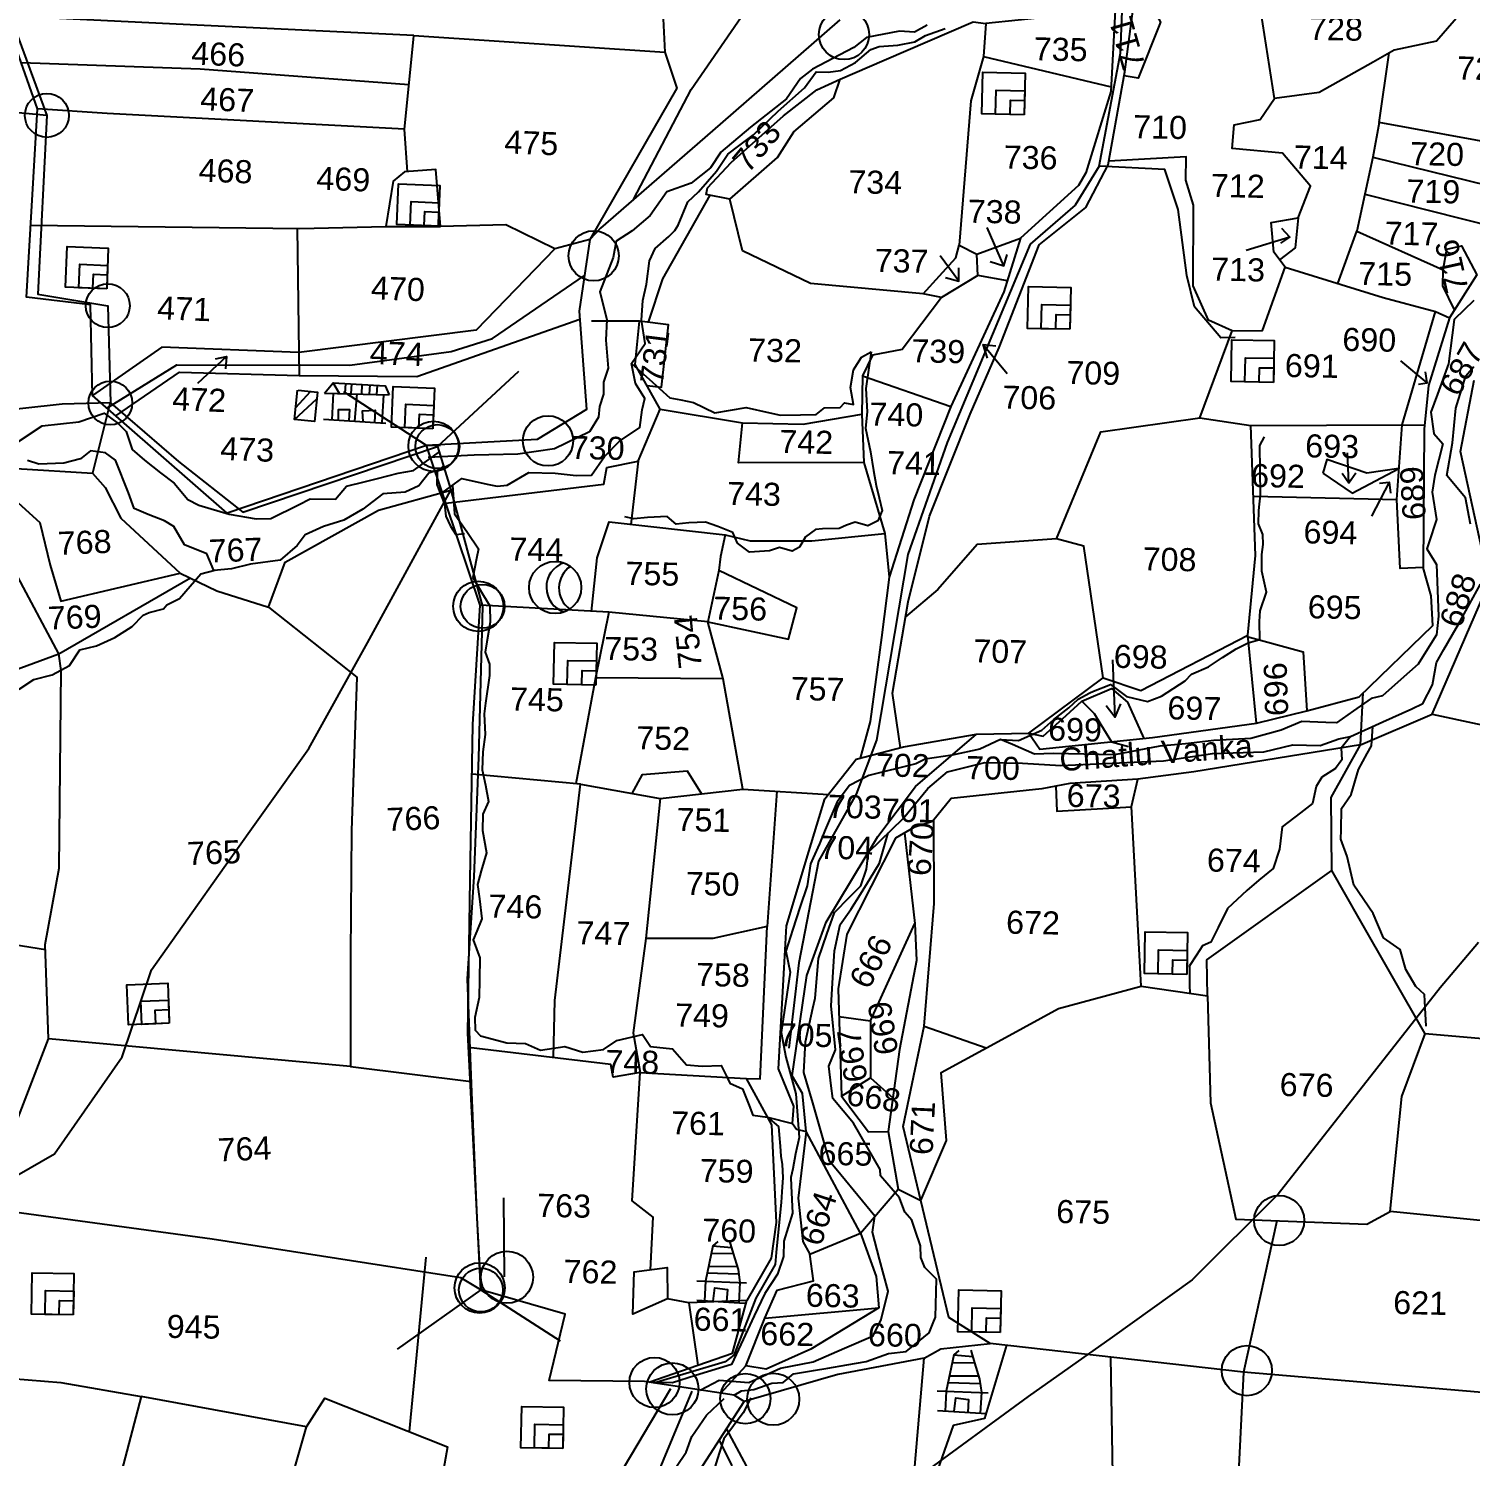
# Model space of a CAD drawing. Header units: inches. Extents: x 207447 to 213485, y 1587092 to 1593817.
# Drawn here: x 210346 to 211282, y 1588988 to 1589916 of the extents above; entities that cross this region are included whole.
import ezdxf

# ---------------------------------------------------------------- set-up
doc = ezdxf.new("R2010")
doc.units = ezdxf.units.IN
doc.header["$LTSCALE"] = 15
doc.header["$MEASUREMENT"] = 0
for name, color, linetype in [('BOUNDRY STONES', 240, 'Continuous'), ('PLOTS', 7, 'Continuous'), ('PLOTS NO', 7, 'Continuous'), ('ROADS', 1, 'Continuous'), ('STREAMS', 4, 'Continuous'), ('VILLAGE', 7, 'Continuous'), ('wells', 7, 'Continuous')]:
    doc.layers.add(name, color=color, linetype=linetype)
doc.styles.get("Standard").update_dxf_attribs({"font": 'arial.ttf'})

msp = doc.modelspace()

# ---------------------------------------------------------------- linework, layer by layer
at = {"layer": 'BOUNDRY STONES'}
for points in [[(210611.42, 1589644.05), (210664.28, 1589692.97)], [(210604.34, 1589644.74), (210550.68, 1589679.56)], [(210639.67, 1589095.8), (210585.33, 1589057.36)], [(210639.67, 1589095.8), (210691.24, 1589062.68)]]:
    msp.add_lwpolyline(points, dxfattribs=at)
at = {"layer": 'BOUNDRY STONES', "color": 1}
msp.add_lwpolyline([(210654.97, 1589104.27), (210654.64, 1589155.65)], dxfattribs=at)
at = {"layer": 'BOUNDRY STONES'}
for centre, radius in [((210875.61, 1589911.85), 16.31), ((210357.67, 1589859.27), 14.25), ((210712.94, 1589768.03), 16.31), ((210397.28, 1589735.6), 14.25), ((210398.92, 1589672.4), 14.25), ((210683.28, 1589647.72), 16.31), ((210608.85, 1589644.24), 16.31), ((210611.42, 1589644.05), 14.25), ((210637.99, 1589540.2), 16.31), ((210640.76, 1589540.17), 14.25), ((211158.32, 1589140.94), 16.31), ((210638.87, 1589097.15), 16.31), ((210639.67, 1589095.8), 14.25), ((211137.31, 1589043.41), 16.31), ((210752.45, 1589035.66), 16.31), ((210811.48, 1589025.18), 16.31)]:
    msp.add_circle(centre, radius, dxfattribs=at)
at = {"layer": 'BOUNDRY STONES', "color": 1}
for centre in [(210656.61, 1589104.09), (210764.07, 1589031.47), (210829.6, 1589024.8)]:
    msp.add_circle(centre, 16.93, dxfattribs=at)
at = {"layer": 'PLOTS'}
for points in [[(211279.15, 1589929), (211260.53, 1589907.49), (211233.06, 1589901.7), (211219.43, 1589894.01), (211184.25, 1589874.16), (211155.22, 1589870.28), (211145.59, 1589932.77), (211182.13, 1589942.66), (211196.17, 1589960.97)], [(210596.13, 1589911.3), (210446.27, 1589918.48), (210330.26, 1589924.03)], [(210757.6, 1589930.66), (210759.21, 1589900.36), (210767.07, 1589876.95), (210710.42, 1589778.63), (210687.64, 1589772.66), (210655.86, 1589788.17), (210613.53, 1589787.07), (210610.49, 1589824.22), (210590.09, 1589822.55), (210582.74, 1589816.65), (210577.9, 1589787.18), (210613.53, 1589787.07)], [(211063.33, 1589927.11), (211051.76, 1589927.71), (211049.04, 1589874.94), (211032.75, 1589822.02), (211027.93, 1589813.73), (210990.24, 1589779.6), (210979.51, 1589744.62), (210945.07, 1589670.05), (210920.93, 1589609.31), (210905.03, 1589559.2)], [(210912.31, 1589448.29), (210907.09, 1589483.68), (210917.31, 1589543.12), (210931.13, 1589598.85), (210957.49, 1589665.08), (210976.48, 1589708.54), (211002.28, 1589775.21), (211032.67, 1589799.38), (211047.29, 1589827.22), (211056.6, 1589879.18), (211058.13, 1589887.7), (211063.33, 1589927.11), (211075.03, 1589931.19), (211081.18, 1589919.9), (211066.77, 1589883.47), (211057.66, 1589885.1)], [(211051.76, 1589927.71), (210967.76, 1589919.07), (210966.25, 1589897.67), (211049.19, 1589877.87)], [(210333.99, 1589923.64), (210357.67, 1589859.27), (210351.82, 1589743.09), (210397.28, 1589735.6), (210398.92, 1589672.4), (210443.12, 1589634.28), (210485, 1589601.42), (210611.42, 1589644.05), (210619.91, 1589616.61), (210640.76, 1589540.17), (210638.03, 1589441.83), (210635.16, 1589364.43), (210630.68, 1589298), (210633.65, 1589224.26), (210636.94, 1589142.49), (210639.67, 1589095.8), (210626.74, 1589103.68), (210465.02, 1589128.77), (210317.16, 1589149)], [(210872.91, 1589921.35), (210795.19, 1589853.71), (210717.46, 1589786.06), (210710.42, 1589778.63), (210703.58, 1589732.01), (210708.31, 1589668.1), (210676.17, 1589648.66), (210604.34, 1589644.74), (210474.75, 1589600.69), (210387.23, 1589677.22), (210386.06, 1589736.06), (210344.43, 1589741.16), (210351.49, 1589863.49), (210330.36, 1589923.75)], [(210927.08, 1589743.21), (210853.86, 1589750.1), (210809.53, 1589771.16), (210801.42, 1589804.78), (210832.39, 1589831.83), (210843.01, 1589848.69), (210869.08, 1589870.8), (210873.03, 1589882.75), (210901.76, 1589895.18), (210959.43, 1589920.14), (210967.76, 1589919.07)], [(210592.03, 1589822.71), (210589.99, 1589850.27), (210595.81, 1589908.67), (210596.13, 1589911.3), (210759.21, 1589900.36)], [(210966.25, 1589897.67), (210958, 1589868.86), (210950.49, 1589775.03), (210961.98, 1589769.12), (210990.24, 1589779.6)], [(211223.2, 1589854.69), (211229.83, 1589899.88)], [(210340.93, 1589893.62), (210457.32, 1589889.58), (210592.9, 1589879.47)], [(210801.42, 1589804.78), (210786.01, 1589807.93), (210786.89, 1589812.21), (210802.27, 1589828.72), (210836.23, 1589859.1), (210857.94, 1589875.92), (210873.03, 1589882.75)], [(211170.73, 1589792.69), (211178.77, 1589813.39), (211160.51, 1589834.71), (211127.68, 1589837.68), (211129.09, 1589853.2), (211145.87, 1589856.74), (211155.22, 1589870.28)], [(210357.67, 1589859.27), (210309.01, 1589863.78), (210199.22, 1589816.3), (210120.89, 1589782.42), (210061.11, 1589741.22), (209989.51, 1589691.87), (209933.14, 1589676.85), (209916.6, 1589605.96), (209903.41, 1589560.05), (209893.91, 1589569.67), (209913.65, 1589656.14), (209919.73, 1589688.69)], [(210589.99, 1589850.27), (210396.89, 1589860.5), (210351.49, 1589863.49)], [(211335.84, 1589818.24), (211321.2, 1589829.35), (211306.28, 1589839.48), (211223.2, 1589854.69), (211219.06, 1589832.06), (211294.11, 1589813.79), (211306.28, 1589839.48)], [(211127.69, 1589719.16), (211112.31, 1589726.16), (211102.45, 1589748.42), (211102.62, 1589801.02), (211097.7, 1589817.22), (211097.78, 1589832.28), (211047.71, 1589829.59)], [(211219.06, 1589832.06), (211208.77, 1589783.98)], [(210748.55, 1589724.8), (210757.89, 1589753.03), (210788.65, 1589807.39)], [(211213.91, 1589808.02), (211298.94, 1589786.65)], [(210347.13, 1589788.04), (210522.14, 1589785.89), (210577.9, 1589787.18)], [(210520.37, 1589785.91), (210521.48, 1589705.13), (210521.69, 1589690.19), (210598.1, 1589689.62), (210703.96, 1589726.86)], [(211162.25, 1589760.58), (211154.81, 1589770.33), (211153.06, 1589789.64), (211170.73, 1589792.69), (211168.65, 1589773.24), (211158.5, 1589765.49)], [(211196.32, 1589750.04), (211208.77, 1589783.98), (211264.78, 1589758.9), (211267.26, 1589772.35), (211276.78, 1589774.58), (211286.7, 1589755.66), (211268.96, 1589727.81)], [(210962.59, 1589755.33), (210938.86, 1589741.02), (210927.08, 1589743.21), (210948.34, 1589766.64), (210950.49, 1589775.03)], [(210687.64, 1589772.66), (210636.57, 1589719.72), (210521.48, 1589705.13), (210432.44, 1589708.73), (210387.23, 1589677.22)], [(210981.71, 1589751.8), (210962.59, 1589755.33), (210961.98, 1589769.12)], [(211106.85, 1589662.82), (211127.69, 1589719.16), (211147.45, 1589719.54), (211162.25, 1589760.58), (211225.85, 1589740.91), (211259.86, 1589731.76)], [(211272.25, 1589732.97), (211264.58, 1589748.44), (211264.78, 1589758.9)], [(210061.11, 1589741.22), (210097.84, 1589692.98), (210224.87, 1589682.88), (210316.89, 1589677.17), (210316.2, 1589666.13), (210367.54, 1589671.88), (210398.91, 1589672.69), (210387.42, 1589626.72), (210395.64, 1589617.38), (210405.67, 1589597.51), (210444.28, 1589561.84), (210468.04, 1589550.36), (210501.77, 1589539.71), (210512.58, 1589568.94), (210573.09, 1589602.8), (210620.18, 1589615.64)], [(210938.86, 1589741.02), (210913.4, 1589707.09), (210894.04, 1589703.35), (210887.64, 1589690.09), (210945.07, 1589670.05)], [(210850.93, 1589198.77), (210848.69, 1589223.58), (210841.99, 1589235.01), (210851.5, 1589300.2), (210864.05, 1589334.83), (210897.52, 1589390.61), (210921.93, 1589423.13), (210961.72, 1589457.13), (210995.74, 1589457.82), (211002.83, 1589447.44), (211075.93, 1589454.95), (211143.66, 1589464.16), (211176.2, 1589472.16), (211210.18, 1589481.31), (211258.05, 1589527.82), (211257.08, 1589546.91), (211251.77, 1589565.33), (211236.92, 1589564.81), (211234.82, 1589609.71), (211238.18, 1589658.15), (211259.86, 1589731.76), (211268.96, 1589727.81), (211255.42, 1589683.75), (211252.44, 1589655.24), (211251.77, 1589565.33)], [(210616.91, 1589607.35), (210719.47, 1589619.54), (210721.54, 1589630.35), (210741.8, 1589634.61), (210756.11, 1589668.42), (210739.91, 1589697.38), (210742.62, 1589725.53), (210711.57, 1589725.56)], [(210747.52, 1589683.78), (210756.99, 1589682.72), (210761.5, 1589723.22), (210742.62, 1589725.53)], [(210474.33, 1589702.54), (210455.52, 1589685.02)], [(210467.18, 1589700.98), (210474.33, 1589702.54), (210473.71, 1589694.56)], [(210402.39, 1589663.97), (210443.78, 1589692.34), (210521.69, 1589690.19)], [(210887.64, 1589690.09), (210887.15, 1589665.03)], [(211347.23, 1589135.21), (211230.5, 1589146.9), (211237.98, 1589221.52), (211253.19, 1589262.32), (211210.39, 1589337.32), (211192.58, 1589368.53), (211192.02, 1589415.9), (211211.14, 1589450.12), (211257.68, 1589470.1), (211294.65, 1589555.77), (211276.22, 1589640.87), (211284.99, 1589687.23)], [(210756.11, 1589668.42), (210809.64, 1589659.44), (210849.13, 1589658.55), (210887.15, 1589665.03), (210888.5, 1589633.6), (210807.03, 1589633.42), (210809.64, 1589659.44)], [(211013.66, 1589584.14), (211042.37, 1589653.58), (211106.85, 1589662.82), (211139.89, 1589657.63)], [(210995.74, 1589457.82), (211043.94, 1589493.73), (211068.34, 1589485.47), (211137.87, 1589521.48), (211142.98, 1589573.33), (211139.89, 1589657.63), (211238.18, 1589658.15), (211252.46, 1589658.05)], [(210640.06, 1588402.5), (210627.5, 1588570.77), (210619.27, 1588680.95), (210606.68, 1588749.79), (210726.28, 1588793.99), (210742.77, 1588885.64), (210764.21, 1588951.27), (210810.73, 1589023.25), (210804.32, 1589027.39), (210745.97, 1589036.28), (210684.12, 1589037.07), (210694.44, 1589080.07), (210639.67, 1589095.8), (210631.09, 1589262.73), (210632.78, 1589362.49), (210634.5, 1589463.42), (210639.24, 1589540.93), (210616.91, 1589607.35), (210604.34, 1589644.74), (210613.46, 1589644.86)], [(210741.8, 1589634.61), (210737.16, 1589593.47)], [(211186.65, 1589626.66), (211205.8, 1589613.64), (211236.15, 1589629.78), (211215.25, 1589626.72), (211189.27, 1589635.59), (211186.65, 1589626.66)], [(210308.03, 1589609.97), (210315.79, 1589609.71), (210324.46, 1589620.43), (210337.66, 1589629.74), (210387.42, 1589626.72)], [(210888.5, 1589633.6), (210902.13, 1589587.62)], [(210324.46, 1589620.43), (210353.14, 1589594.7), (210359.88, 1589566.92), (210366.7, 1589543.48), (210444.28, 1589561.84)], [(210365.38, 1589509.33), (210337.06, 1589562.55), (210315.86, 1589602.95), (210312.64, 1589602.52), (210308.03, 1589609.97), (210250.8, 1589556.11), (210258.21, 1589485.01), (210244.16, 1589452.75), (210181.4, 1589385.75), (210135.33, 1589303.06), (210110.13, 1589249.69), (210083.25, 1589178.85), (210067.12, 1589136.31), (210060.54, 1589117.71), (210042.4, 1589097.26), (209978.8, 1589063.77)], [(211141.57, 1589611.83), (211234.82, 1589609.71)], [(210711.54, 1589536.93), (210715.31, 1589571.64), (210723.11, 1589595.05), (210798.33, 1589586.56), (210795.32, 1589572.68), (210794.21, 1589563.39)], [(210798.33, 1589586.56), (210814.66, 1589582.76), (210854.58, 1589582.76), (210902.13, 1589587.62), (210905.03, 1589559.2), (210899.86, 1589519.95), (210892.66, 1589465.37), (210885.99, 1589441.55)], [(211043.94, 1589493.73), (211031.48, 1589579.4), (211013.66, 1589584.14), (210962.04, 1589580.43), (210936.64, 1589551.11), (210915.63, 1589533.37)], [(210797.13, 1589493.06), (210787.13, 1589530.17), (210839.61, 1589518.75), (210844.91, 1589539.15), (210794.21, 1589563.39), (210787.13, 1589530.17), (210722.9, 1589536.31), (210714.1, 1589493.75)], [(210554.85, 1589241.05), (210358.76, 1589259.11), (210356.61, 1589320.36), (210365.74, 1589370.03), (210366.87, 1589498.52), (210365.38, 1589509.33), (210450.9, 1589558.64)], [(210722.9, 1589536.31), (210639.24, 1589540.93)], [(210501.77, 1589539.71), (210559.05, 1589494.19), (210555.63, 1589394.46), (210554.94, 1589313.81), (210554.85, 1589241.05), (210633.37, 1589231.24)], [(211143.66, 1589464.16), (211137.87, 1589521.48)], [(211136.57, 1589520.8), (211173.87, 1589510.69), (211176.2, 1589472.16)], [(210038.12, 1589030.8), (210075.61, 1589130.21), (210104.38, 1589206.47), (210121.59, 1589250.87), (210143.03, 1589284.9), (210159.82, 1589302.33), (210197.95, 1589361.63), (210214.54, 1589374.05), (210210.34, 1589396.91), (210249.7, 1589436.74), (210288.09, 1589466.89), (210299.55, 1589469.31), (210304.74, 1589474.68), (210307.64, 1589488.16), (210365.38, 1589509.33)], [(210809.8, 1589421.33), (210797.13, 1589493.06), (210714.1, 1589493.75), (210701.31, 1589424.88)], [(211030.09, 1589478.65), (211049.46, 1589486.78), (211059.78, 1589477.89), (211070.41, 1589454.38)], [(211211.14, 1589450.12), (211212.98, 1589484.03)], [(210995.74, 1589457.82), (211004.92, 1589455.78), (211019.82, 1589469.32), (211030.09, 1589478.65), (211038.06, 1589470.55), (211042.47, 1589463.35), (211049.3, 1589452.21), (211060.4, 1589449.17)], [(211257.68, 1589470.1), (211319.13, 1589456.9), (211374.49, 1589401.27), (211430.92, 1589399.31)], [(210842.08, 1589203.94), (210843.03, 1589215.27), (210833.05, 1589239.52), (210836.7, 1589305.25), (210838.21, 1589332.53), (210852.83, 1589380.74), (210863.21, 1589414.98), (210883.53, 1589440.92), (210914.18, 1589448.76), (210961.72, 1589457.13)], [(211211.14, 1589450.12), (211102.77, 1589432.67), (211066.59, 1589427.91), (211022.23, 1589425), (211004.09, 1589421.57), (210945.25, 1589415.35), (210933.14, 1589400.32), (210920.95, 1589396.4), (210909.04, 1589389.54), (210877.38, 1589327.05), (210871.7, 1589291.62), (210872.4, 1589270.59), (210874.03, 1589221.75), (210891.5, 1589198.5), (210904.24, 1589198.81), (210910.72, 1589161.37), (210925.47, 1589154.04), (210913.99, 1589202), (210927.71, 1589267.32), (210934.24, 1589346.96), (210933.93, 1589401.3)], [(210686.79, 1589246.84), (210687.64, 1589284), (210704.45, 1589424.59), (210633.95, 1589431.15)], [(210738.05, 1589418.56), (210744.65, 1589430.84), (210773.72, 1589433.28), (210782.93, 1589418.33)], [(211068.73, 1589293.28), (211062.36, 1589410.12), (211066.59, 1589427.91)], [(210704.45, 1589424.59), (210756.06, 1589415.33), (210809.8, 1589421.33), (210865.53, 1589417.95)], [(210831.87, 1589419.99), (210825.62, 1589332.1)], [(211013.16, 1589423.28), (211013.8, 1589407.14), (211062.38, 1589409.78)], [(210756.06, 1589415.33), (210746.93, 1589324.17)], [(210914.99, 1589392.97), (210921.53, 1589333.92), (210922.72, 1589310.01), (210911.64, 1589252.17), (210904.24, 1589198.81)], [(211111.78, 1589287.1), (211111.22, 1589310.51), (211192.58, 1589368.53)], [(210197.95, 1589361.63), (210213.14, 1589340.44), (210265.67, 1589331.55), (210356.72, 1589317.17)], [(210812.11, 1589233.24), (210821.09, 1589233.06), (210825.62, 1589332.1), (210790.46, 1589324.28), (210746.93, 1589324.17), (210738.58, 1589263.05), (210743.16, 1589237.18)], [(210892.89, 1589270.77), (210921.53, 1589333.92)], [(211325.65, 1589026.04), (211135.22, 1589042.38), (210970.5, 1589061.09), (210943.68, 1589077.95), (210925.47, 1589154.04), (210942.27, 1589192.97), (210938.78, 1589237.15), (210980.4, 1589259.89), (211014.84, 1589278.71), (211068.73, 1589293.28), (211111.78, 1589287.1), (211113.8, 1589217.4), (211130.08, 1589141.9), (211215.16, 1589138.53), (211230.5, 1589146.9)], [(210872.3, 1589273.67), (210892.89, 1589270.77), (210892.73, 1589233.62)], [(210316.24, 1589149.13), (210358.76, 1589259.11)], [(210927.71, 1589267.32), (210967.99, 1589253.11)], [(211449.33, 1589245.2), (211253.19, 1589262.32)], [(210749.97, 1589109), (210751.55, 1589143.05), (210737.89, 1589153.75), (210743.16, 1589237.18), (210725.58, 1589234.13), (210724.14, 1589242.46), (210631.57, 1589253.33)], [(210743.16, 1589237.18), (210812.11, 1589233.24), (210828.53, 1589203.16), (210831.49, 1589139.76), (210828.16, 1589116.5), (210812.48, 1589088.86)], [(210874.03, 1589221.75), (210892.73, 1589233.62), (210907.28, 1589220.69)], [(210825.81, 1589208.13), (210842.08, 1589203.94), (210844.76, 1589200.23), (210850.93, 1589198.77)], [(210886.21, 1589132.69), (210850.93, 1589198.77), (210845.86, 1589155.5), (210848.76, 1589127.42), (210853.37, 1589119.04)], [(210886.21, 1589132.69), (210910.72, 1589161.37)], [(211156.86, 1589140.84), (211135.22, 1589042.38), (211124.58, 1588829.06), (211331.87, 1588829.65)], [(210824.23, 1589077.46), (210832.26, 1589095.65), (210855.69, 1589101.81), (210853.37, 1589119.04), (210886.21, 1589132.69), (210896.52, 1589104.46), (210898.24, 1589084.22)], [(210593.23, 1589003.71), (210604.15, 1589117.2)], [(210774.8, 1589087.5), (210760.98, 1589090.12), (210738.3, 1589080.12), (210739.35, 1589107.51), (210760.59, 1589110.5), (210760.98, 1589090.12)], [(210748.82, 1589035.84), (210780.55, 1589046.83), (210803.12, 1589054.65), (210812.48, 1589088.86), (210774.8, 1589087.5), (210780.55, 1589046.83)], [(210795.45, 1589028.74), (210811.71, 1589046.49), (210824.23, 1589077.46), (210898.24, 1589084.22), (210854.03, 1589057.31), (210824.91, 1589044.39), (210811.71, 1589046.49)], [(210294.59, 1589070.15), (210292.25, 1589041.71), (210366.74, 1589035.57), (210418.85, 1589026.5), (210382.01, 1588885.28)], [(210722.33, 1588393.38), (210757.52, 1588454.39), (210765.8, 1588551.85), (210767.13, 1588567.57), (210820.49, 1588703.1), (210847.9, 1588703.51), (210855.2, 1588750.03), (210846.89, 1588796.9), (210871.61, 1588817.08), (210875.47, 1588845.78), (210885.74, 1588862.69), (210908.72, 1588938.54), (210921.62, 1588981.13), (210927.69, 1589051.43), (210938.56, 1589057.63), (210970.5, 1589061.09)], [(210981.09, 1589059.89), (210966.9, 1589012.16), (210946.46, 1589007.74), (210924.89, 1588945.95), (210893.01, 1588854.66), (210877.57, 1588810.43), (210891.52, 1588795.01), (211023.54, 1588781.09), (211033.38, 1588836.99), (211052.67, 1588835.38)], [(210927.69, 1589051.43), (210871.67, 1589040.88), (210810.73, 1589023.25)], [(211124.58, 1588829.06), (211052.67, 1588835.38), (211048.98, 1589052.17)], [(210481.18, 1588850.01), (210519.47, 1588982.6), (210526.46, 1589006.81), (210418.85, 1589026.5)], [(210526.46, 1589006.81), (210538.23, 1589025.48), (210618.08, 1588993.87), (210600.19, 1588893.3), (210558.07, 1588835.39)], [(210699.32, 1588868.53), (210706.6, 1588879.43), (210712.9, 1588932.85), (210724.13, 1588966.18), (210763.04, 1589031.67)], [(210799.15, 1589005.33), (210813.69, 1588978.23), (210848.08, 1588976.42), (210844.68, 1588911.79), (210857.38, 1588867.22), (210871.63, 1588817.22)]]:
    msp.add_lwpolyline(points, dxfattribs=at)
at = {"layer": 'PLOTS NO'}
for points in [[(210979.39, 1589761.58), (210968.58, 1589786.51)], [(211159.43, 1589776.22), (211165.17, 1589780.07), (211160.02, 1589785.82)], [(211165.17, 1589780.07), (211136.81, 1589771.5)], [(210950.27, 1589751.64), (210938.05, 1589768.1)], [(210970.47, 1589764.23), (210979.39, 1589761.58), (210981.56, 1589768.91)], [(210941.49, 1589753.97), (210950.27, 1589751.64), (210950.28, 1589760.29)], [(210968.91, 1589701.46), (210966.08, 1589710.31), (210974.32, 1589709.59)], [(210966.08, 1589710.31), (210981.55, 1589691.56)], [(211254.51, 1589685.5), (211237.45, 1589699.85)], [(211248.78, 1589684.55), (211254.51, 1589685.5), (211253.34, 1589692.54)], [(211203.61, 1589620.44), (211202.81, 1589639.95)], [(211199.15, 1589626.79), (211203.61, 1589620.44), (211208.05, 1589626.88)], [(211229.85, 1589620.91), (211218.28, 1589598.71)], [(211223.48, 1589620.28), (211229.85, 1589620.91), (211230.57, 1589613.69)], [(211051.71, 1589468.25), (211050.28, 1589505.48)], [(211045.8, 1589475.75), (211051.71, 1589468.25), (211055.36, 1589476.81)]]:
    msp.add_lwpolyline(points, dxfattribs=at)
at = {"layer": 'ROADS'}
for points in [[(210738.9, 1589804.72), (210776.26, 1589876.16), (210861.04, 1589999.27), (210892.76, 1590050.03), (210893.94, 1590080.07), (210949.63, 1590102.13), (210964.62, 1590108.07), (210975.31, 1590170.06), (210980.03, 1590197.41), (210959.57, 1590272.63), (210953.58, 1590308.34), (210948.09, 1590336.17), (210941.93, 1590367.35), (210944.33, 1590469.16), (210942.19, 1590535.81), (210894.75, 1590555.29), (210881.05, 1590569.53), (210836.37, 1590636.73), (210822.82, 1590657.1), (210762.84, 1590701.83), (210727.11, 1590736.36)], [(211129.81, 1589714.98), (211120.5, 1589714.81), (211103.33, 1589734.78), (211098.41, 1589755.13), (211092.73, 1589798.12), (211084.11, 1589824.05), (211041.38, 1589826.3), (211055.14, 1589899.74), (211056.62, 1589932.38)], [(211041.38, 1589826.3), (211025.68, 1589800.89), (210996.56, 1589775.67), (210942.71, 1589646.75), (210917.04, 1589573.96), (210896.74, 1589453.15), (210883.55, 1589418.17), (210859.12, 1589374.49), (210846.18, 1589308.5), (210839.83, 1589253)], [(210396.69, 1589668.95), (210442.09, 1589697.16), (210554.52, 1589696.89), (210620.42, 1589705.74), (210647.12, 1589714.24), (210707, 1589755.32)], [(210244.27, 1588980.7), (210263.26, 1589062.57), (210282.59, 1589068.34), (210313.49, 1589156.22), (210362.6, 1589184.3), (210406.56, 1589247.3), (210425.71, 1589303.97), (210472.97, 1589370.54), (210527.8, 1589447.78), (210566, 1589516.38), (210620.18, 1589615.64)], [(211287.8, 1589321.73), (211262.98, 1589292.3), (211157.75, 1589158), (211101.86, 1589102.42), (211049.8, 1589065.15), (210995.14, 1589026.63), (210924.83, 1588974.89), (210880.34, 1588830.1), (210866, 1588760.93), (210853.76, 1588693.51), (210823.63, 1588682.03), (210775.69, 1588569.77), (210761.95, 1588458.57)], [(210551.25, 1588769.04), (210666.1, 1588801.17), (210720.07, 1588892.8), (210776.99, 1589030.09)]]:
    msp.add_lwpolyline(points, dxfattribs=at)
at = {"layer": 'STREAMS'}
for points in [[(210929.62, 1589917.9), (210921.39, 1589913.44), (210911.68, 1589914.1), (210890.28, 1589909.84), (210881.86, 1589903.47), (210855.11, 1589889.34), (210847.35, 1589883.33), (210838.27, 1589870.04), (210814.76, 1589851.62), (210795.46, 1589835.34), (210788.85, 1589825.22), (210776.34, 1589815.21), (210760.57, 1589809.62), (210749.7, 1589794.3), (210737.96, 1589784.28), (210727.56, 1589777.56), (210725.56, 1589766.84), (210716.92, 1589744.71), (210721.43, 1589726.54), (210720.92, 1589713.22), (210721.95, 1589700.13), (210722.36, 1589695), (210719.36, 1589685.83), (210719.22, 1589678.15), (210716.75, 1589670), (210716.08, 1589663.24), (210710.25, 1589653.62), (210687.45, 1589642.53), (210663.77, 1589639.14), (210644.78, 1589638.74), (210635.27, 1589638.41), (210605.48, 1589636.93)], [(210615.31, 1589614.57), (210627.28, 1589623.31), (210643.64, 1589619.67), (210650.28, 1589618.26), (210656.71, 1589618.9), (210670.72, 1589627.09), (210687.91, 1589626.75), (210701.48, 1589625.21), (210711.5, 1589625.53), (210719.95, 1589637.67), (210729.63, 1589647.47), (210742.89, 1589656.44), (210744.44, 1589667.85), (210746.12, 1589675.25), (210740.16, 1589685.1), (210737.58, 1589697.96), (210746.3, 1589710.98), (210744.03, 1589726.14), (210744.79, 1589738.94), (210747.31, 1589749.66), (210749.14, 1589764.74), (210752.89, 1589772.87), (210761.76, 1589780.64), (210765.69, 1589784.41), (210767.81, 1589787.96), (210774.03, 1589803.16), (210781.09, 1589809.69), (210792.64, 1589823.05), (210800.04, 1589834.18), (210807.32, 1589839.42), (210816.7, 1589846.67), (210832.91, 1589861.99), (210849.92, 1589877.18), (210857.56, 1589887.54), (210865.26, 1589887.39), (210873.24, 1589888.52), (210883.09, 1589893.71), (210893.01, 1589902.23), (210898.43, 1589904.18), (210910.51, 1589904.97), (210921.59, 1589907.06), (210928.6, 1589911.28), (210941.39, 1589915.73)], [(211284.72, 1589739.05), (211272.09, 1589726.57), (211268.24, 1589697.71), (211261.12, 1589678.17), (211256.8, 1589666.33), (211258.73, 1589652.6), (211264.54, 1589645.75), (211259.55, 1589625.5), (211257.72, 1589614.48), (211260.61, 1589596.63), (211255.46, 1589581.36), (211254.14, 1589577.47), (211260.57, 1589567.3), (211261.82, 1589533.84), (211260.5, 1589521.73), (211253.54, 1589510.55), (211248.55, 1589502.54), (211237.26, 1589492.53), (211225.37, 1589481.99), (211218.12, 1589480.23), (211206.58, 1589472.17), (211195.47, 1589464.42), (211188.62, 1589464.7), (211172.99, 1589465.34), (211159.63, 1589459.6), (211139.82, 1589454.32), (211115.76, 1589452.9), (211097.36, 1589450.83), (211080.86, 1589449.26), (211051.33, 1589443.63), (211011.57, 1589444.63), (210999.41, 1589444.06), (210984.95, 1589450.27), (210977.27, 1589453.57), (210963.83, 1589447.44), (210945.78, 1589443.51), (210928.34, 1589440.85), (210922.34, 1589437.73), (210891.62, 1589430.19), (210879.07, 1589423.69), (210871.04, 1589413.06), (210863.39, 1589394.88), (210859.57, 1589385.78), (210855.48, 1589376.7), (210853.73, 1589372.79), (210851.58, 1589358.54), (210846.98, 1589344.34), (210842.43, 1589330.27), (210837.8, 1589315.95), (210840.5, 1589302.41), (210834.77, 1589263.07), (210837.79, 1589247.03), (210844.34, 1589223.29), (210846.41, 1589194.86), (210844.15, 1589184.32), (210842.25, 1589174.62), (210841.14, 1589168.92), (210841.36, 1589163.54), (210842.07, 1589145.73), (210836.54, 1589127.46), (210836.18, 1589117.56), (210832.37, 1589106.19), (210824.09, 1589093.61), (210817.25, 1589079), (210808.52, 1589060.37), (210802.48, 1589047.47), (210779.04, 1589040.15), (210764.19, 1589035.51), (210748.82, 1589035.84)], [(210893.27, 1589705.71), (210889.74, 1589681.68), (210890.71, 1589666.71), (210889.45, 1589656), (210892.73, 1589640.63), (210894.82, 1589628.58), (210896.53, 1589618.65), (210898.48, 1589610.62), (210900.43, 1589602.58), (210897.56, 1589595.8), (210890.96, 1589592.56), (210882.78, 1589594.83), (210877.26, 1589593.04), (210872.37, 1589590.82), (210861.61, 1589590.6), (210856.96, 1589590.06), (210850.54, 1589585.34), (210846.62, 1589578.68), (210841.93, 1589576.03), (210833.75, 1589578.51), (210827.17, 1589576.32), (210814.29, 1589575.3), (210806.39, 1589581.35), (210803.36, 1589588.15), (210793.53, 1589592.13), (210785.57, 1589594.81), (210774.8, 1589594.38), (210766.56, 1589593.49), (210760.76, 1589598.66), (210747.88, 1589597.85), (210739.01, 1589596.97), (210733.13, 1589598.35)], [(210737.58, 1589697.96), (210748.94, 1589687.88), (210762.53, 1589675.8), (210769.5, 1589674.38), (210777.8, 1589672.69), (210791.62, 1589666.05), (210812.09, 1589669.4), (210827.43, 1589665.98), (210834.36, 1589664.44), (210847.28, 1589664.7), (210857.49, 1589664.92), (210862.98, 1589669.18), (210873.19, 1589669.4), (210875.95, 1589672.46), (210881.76, 1589671.31), (210879.89, 1589682.37), (210881.78, 1589693.97), (210886.95, 1589702.09), (210893.27, 1589705.71)], [(211282.57, 1589593.53), (211279.46, 1589610.81), (211267.33, 1589625.22), (211271.01, 1589646.41), (211273.09, 1589669.03), (211279.51, 1589689.93), (211284.82, 1589696.11)], [(210335.98, 1589645.19), (210354.71, 1589657.41), (210378.45, 1589660.14), (210394.9, 1589665.68), (210404.01, 1589658.99), (210409.3, 1589653.91), (210413.08, 1589642.15), (210421.1, 1589635.19), (210431.59, 1589627.01), (210440.47, 1589620.31), (210449.3, 1589609.64), (210456.52, 1589605.96), (210476.08, 1589600.03), (210493.65, 1589596.99), (210503.14, 1589597.37), (210521.11, 1589606.26), (210528.69, 1589610.09), (210545.27, 1589609.88), (210552.44, 1589618.33), (210563.81, 1589621.22), (210572.56, 1589623.33), (210585.9, 1589626.74), (210595.99, 1589628.47), (210612.73, 1589640.62)], [(210977.27, 1589453.57), (210988.89, 1589453.06), (211004.16, 1589459.7), (211011.86, 1589466.6), (211021.6, 1589474.22), (211027.63, 1589479.78), (211035.29, 1589484.04), (211037.58, 1589485.13), (211048.65, 1589489.4), (211059.1, 1589481.63), (211072.79, 1589478.35), (211081.81, 1589481.7), (211097.27, 1589491.86), (211101.27, 1589496.19), (211112.38, 1589500.95), (211121.45, 1589506.82), (211130.39, 1589512.57), (211138.16, 1589516.45), (211145.65, 1589518.57), (211145.5, 1589530.29), (211145.89, 1589537.34), (211150.04, 1589549.45), (211147.02, 1589562.99), (211147.11, 1589573.83), (211147.99, 1589580.36), (211147.74, 1589586.92), (211144.97, 1589593.88), (211145.01, 1589602.45), (211146.22, 1589612.63), (211145.73, 1589644.68), (211148.87, 1589650.46)], [(210612.54, 1589628.92), (210605.78, 1589626.66), (210599.27, 1589618.45), (210590.37, 1589614.35), (210576.06, 1589613.33), (210562.98, 1589603.31), (210550.68, 1589596.2), (210537.37, 1589592.13), (210525.44, 1589586.58), (210520.41, 1589579.76), (210509.31, 1589570.27), (210489.98, 1589567.5), (210477.73, 1589564.58), (210466.07, 1589563.45), (210461.65, 1589574.3), (210447.06, 1589580.11), (210440.16, 1589592.18), (210434.06, 1589595.69), (210423.51, 1589599.89), (210414.51, 1589603.72), (210410.79, 1589613.94), (210402.32, 1589635.26), (210395.72, 1589640.07), (210385.95, 1589641.22), (210379.53, 1589636.11), (210368.6, 1589633.24), (210352.5, 1589632.59), (210345.11, 1589634.94)], [(210615.52, 1589631.68), (210611.27, 1589627.54), (210610.94, 1589619.37), (210616.09, 1589606.56), (210616.85, 1589598.87), (210619.98, 1589592.38), (210623.3, 1589586.78), (210629.01, 1589587.45)], [(210621.29, 1589618.94), (210622.62, 1589600.37), (210630.98, 1589588.1), (210638.11, 1589577.65), (210636.83, 1589571.26), (210634.38, 1589558.97), (210641.43, 1589547.21), (210645.41, 1589540.59), (210645.73, 1589529.96), (210643.5, 1589517.02), (210642.37, 1589510.5), (210645.2, 1589502.68), (210645.28, 1589495.29), (210642.73, 1589477.29), (210641.73, 1589470.23), (210642.55, 1589456.82), (210641.01, 1589445.62), (210640.57, 1589433.96), (210642.57, 1589423.91), (210644.69, 1589413.26), (210640.88, 1589405.01), (210640.68, 1589394.45), (210643.26, 1589379.87), (210639.94, 1589368.35), (210637.56, 1589359.37), (210638.71, 1589350.1), (210640.32, 1589337.06), (210636.98, 1589329), (210634.67, 1589323.44), (210639.05, 1589311.65), (210638.78, 1589297.57), (210638.55, 1589285.91), (210635.66, 1589272.97), (210635.94, 1589264.6), (210639.4, 1589261.01), (210656.5, 1589256.5), (210668.62, 1589256.05), (210678.46, 1589251.67), (210694.15, 1589254.01), (210705.99, 1589250.48), (210719.25, 1589252.21), (210727.96, 1589257.98), (210744.66, 1589261.81), (210749.8, 1589254.01), (210764.1, 1589252.63), (210773.15, 1589242.11), (210783.5, 1589241.25), (210795.85, 1589241.67), (210799.62, 1589233.95), (210801.44, 1589230.24), (210809.69, 1589226.56), (210813.89, 1589215.69), (210816.33, 1589209.36), (210825.81, 1589208.13), (210832.95, 1589202.06), (210833.4, 1589196.65), (210834.01, 1589189.33), (210834.56, 1589182.77), (210835.39, 1589177.35), (210835.77, 1589168.82), (210835.18, 1589159.55), (210834.73, 1589152.61), (210832.87, 1589133.49), (210831.56, 1589120.11), (210830.81, 1589112.37), (210818.35, 1589090.4), (210806.98, 1589061.21), (210803.97, 1589053.49), (210798.39, 1589049), (210752.11, 1589035.34)], [(210339.78, 1589486.45), (210349.16, 1589492.66), (210361.04, 1589495.66), (210372.48, 1589501.64), (210379.17, 1589512), (210390.03, 1589514.41), (210401.81, 1589519.93), (210413.04, 1589527), (210420.32, 1589534.39), (210424.04, 1589536.12), (210433.42, 1589538.54), (210435.68, 1589541.16), (210443.94, 1589545.33), (210457.82, 1589561.34), (210466.72, 1589563.75)], [(210782.11, 1589030.77), (210794.57, 1589037.12), (210813.68, 1589035.66), (210834.37, 1589045.09), (210855.5, 1589049.05), (210875.91, 1589057.94), (210894.43, 1589066.01), (210899.78, 1589076.59), (210904.34, 1589094.98), (210898.73, 1589115.84), (210894.03, 1589133.28), (210895.65, 1589143.74), (210873.54, 1589170.66), (210866.16, 1589179.64), (210855.28, 1589217.39), (210849.59, 1589237.1), (210850.57, 1589257.07), (210855.37, 1589279.09), (210856.79, 1589285.58), (210859.01, 1589311.17), (210864.51, 1589327.17), (210869.36, 1589341.28), (210879.2, 1589351.19), (210886.44, 1589358.5), (210890.21, 1589369.27), (210891.4, 1589380.4), (210914.12, 1589402.37), (210930.08, 1589421.72), (210942.87, 1589432.66), (210967.05, 1589438.75), (210991.65, 1589438.28), (211016.5, 1589436.7), (211083.12, 1589439.85), (211114.93, 1589444.42), (211148.31, 1589445.69), (211167.27, 1589450.24), (211185.03, 1589449.62), (211197.15, 1589454.03), (211204.56, 1589455.52), (211225.65, 1589465.03), (211244.6, 1589473.58), (211251.59, 1589477.09), (211257.84, 1589489.26), (211260.58, 1589503.68), (211265.39, 1589512.05), (211270.98, 1589521.77), (211274.84, 1589528.49), (211289.21, 1589554.63)], [(211253.74, 1589267.33), (211253.19, 1589279.16), (211252.79, 1589287.78), (211247.05, 1589293.05), (211240.66, 1589304.22), (211236.83, 1589317.09), (211226.11, 1589324.67), (211219.4, 1589340.46), (211206.75, 1589358.93), (211202.45, 1589377.63), (211198.39, 1589388.76), (211198.51, 1589394.96), (211198.78, 1589408.87), (211205.16, 1589417.86), (211209.75, 1589434.06), (211215.38, 1589444.42), (211218.39, 1589449.41), (211219.19, 1589462.12)], [(211204.56, 1589455.52), (211198.49, 1589448.09), (211198.99, 1589440.34), (211194.81, 1589434.79), (211185.96, 1589429.15), (211182.35, 1589423.01), (211179.96, 1589411.93), (211172.08, 1589405.88), (211160.28, 1589396.82), (211158.61, 1589382.29), (211154.46, 1589369.67), (211145, 1589362.29), (211137.29, 1589355.46), (211124.84, 1589343.87), (211118.74, 1589331.48), (211114.01, 1589321.87), (211108.41, 1589319.46), (211104.61, 1589313.53), (211100.13, 1589306.54), (211100.15, 1589294.03), (211100.16, 1589288.76)], [(210804.32, 1589027.39), (210809.05, 1589030.17), (210816.95, 1589031.02), (210828.63, 1589035.23), (210835.95, 1589035.66), (210842.73, 1589041.35), (210855.81, 1589043.53), (210865.13, 1589045.08), (210877.37, 1589047.12), (210889.97, 1589049.22), (210904.58, 1589054.6), (210916.06, 1589055.81), (210921.59, 1589060.28), (210931.01, 1589067.89), (210933.61, 1589074.49), (210935.02, 1589078.06), (210935.59, 1589102.9), (210928, 1589110.34), (210925.55, 1589116.82), (210925.27, 1589124.55), (210921.74, 1589134.77), (210919.55, 1589141.14), (210915.09, 1589146.44), (210911.69, 1589155.65), (210899.36, 1589170.05), (210899.15, 1589174.2), (210881.73, 1589204.22), (210868.3, 1589220.26), (210867.31, 1589228.51), (210865.78, 1589241.33), (210870.06, 1589252.01), (210867.17, 1589280.55), (210868.51, 1589302.7), (210869.33, 1589316.24), (210873.01, 1589333.41), (210880.06, 1589343.11), (210886.21, 1589353.05), (210892.56, 1589363.33), (210898.67, 1589373.21), (210904.3, 1589392.88)], [(210760.98, 1588972.4), (210773.05, 1588990.43), (210776.72, 1589000.6), (210786.28, 1589014.39), (210797.65, 1589025.36)], [(210814.98, 1589025.8), (210810.07, 1589015.9), (210797.43, 1588999.01), (210794.53, 1588989.7), (210790.63, 1588977.18)], [(210794.56, 1588998.22), (210802.76, 1588981.55)]]:
    msp.add_lwpolyline(points, dxfattribs=at)
at = {"layer": 'VILLAGE', "color": 30}
for points in [[(210520.98, 1589680.66), (210533.47, 1589679.38), (210531.51, 1589660.29), (210518.55, 1589661.62), (210520.51, 1589680.71)], [(210518.55, 1589661.62), (210533.03, 1589675.07)], [(210519.35, 1589669.34), (210528.92, 1589679.85)]]:
    msp.add_lwpolyline(points, dxfattribs=at)
at = {"layer": 'VILLAGE', "color": 5}
for points in [[(210538.14, 1589678.85), (210543.75, 1589685.56), (210577.44, 1589683.47), (210580.12, 1589677.66)], [(210547.76, 1589678.58), (210543.75, 1589685.56)], [(210551.56, 1589678.47), (210551.97, 1589685.05)], [(210555.38, 1589678.36), (210555.78, 1589684.81)], [(210562.25, 1589678.17), (210562.63, 1589684.39)], [(210567.29, 1589678.03), (210567.67, 1589684.08)], [(210572.17, 1589677.89), (210572.54, 1589683.78)], [(210538.14, 1589678.85), (210580.12, 1589677.66)], [(210543.79, 1589678.69), (210542.73, 1589661.46)], [(210559.13, 1589678.26), (210557.6, 1589660.54)], [(210576.47, 1589677.77), (210575.33, 1589659.45)], [(210537.32, 1589661.79), (210577.87, 1589659.29)], [(210547.25, 1589661.18), (210547.2, 1589668.12), (210554.34, 1589668.17), (210553.89, 1589660.77)], [(210563.09, 1589660.2), (210562.75, 1589667.36), (210570.95, 1589667.74), (210570.45, 1589659.75)], [(210793.7, 1589127.29), (210790.37, 1589124.46), (210785.6, 1589101.47), (210784.88, 1589088.85)], [(210789.38, 1589119.72), (210803.61, 1589119.47)], [(210790.37, 1589124.46), (210802.41, 1589123.52)], [(210801.2, 1589127.58), (210803.61, 1589119.47), (210806.72, 1589109.03), (210807.95, 1589100.59), (210807.2, 1589087.57)], [(210787.64, 1589111.32), (210806.09, 1589111.14)], [(210779.96, 1589101.7), (210812.23, 1589100.42)], [(210786.76, 1589107.04), (210807.12, 1589106.3)], [(210790.55, 1589088.52), (210791.69, 1589097.25), (210799.8, 1589096.19), (210799.33, 1589088.02)], [(210780.04, 1589089.13), (210811.22, 1589087.33)], [(210950.28, 1589056.45), (210946.87, 1589053.55), (210941.99, 1589030), (210941.24, 1589017.07)], [(210946.87, 1589053.55), (210959.2, 1589052.58)], [(210957.96, 1589056.74), (210960.43, 1589048.43), (210963.62, 1589037.73), (210964.88, 1589029.1), (210964.11, 1589015.75)], [(210945.86, 1589048.69), (210960.43, 1589048.43)], [(210943.17, 1589035.7), (210964.03, 1589034.95)], [(210944.08, 1589040.08), (210962.98, 1589039.9)], [(210936.2, 1589030.23), (210969.26, 1589028.92)], [(210947.05, 1589016.74), (210948.22, 1589025.67), (210956.53, 1589024.58), (210956.05, 1589016.22)], [(210936.29, 1589017.36), (210968.23, 1589015.52)]]:
    msp.add_lwpolyline(points, dxfattribs=at)
at = {"layer": 'wells', "color": 0}
for points in [[(210992.7, 1589859.69), (210965.17, 1589860.22), (210965.69, 1589887.38), (210993.23, 1589886.85)], [(210992.7, 1589859.69), (210974.11, 1589860.05), (210974.41, 1589875.69), (210993.01, 1589875.33)], [(210992.7, 1589859.69), (210983.48, 1589859.87), (210983.66, 1589869.19), (210992.88, 1589869.01)], [(210611.87, 1589787.33), (210585.09, 1589788.38), (210586.13, 1589814.8), (210612.9, 1589813.75)], [(210611.87, 1589787.33), (210593.79, 1589788.04), (210594.38, 1589803.25), (210612.46, 1589802.54)], [(210611.87, 1589787.33), (210602.9, 1589787.69), (210603.25, 1589796.75), (210612.22, 1589796.4)], [(210396.58, 1589746.61), (210369.81, 1589747.66), (210370.84, 1589774.08), (210397.61, 1589773.03)], [(210396.58, 1589746.61), (210378.5, 1589747.32), (210379.1, 1589762.53), (210397.18, 1589761.82)], [(210396.58, 1589746.61), (210387.61, 1589746.97), (210387.97, 1589756.03), (210396.93, 1589755.68)], [(211022.37, 1589720.31), (210994.84, 1589720.84), (210995.37, 1589748), (211022.9, 1589747.47)], [(211022.37, 1589720.31), (211003.78, 1589720.67), (211004.09, 1589736.3), (211022.68, 1589735.95)], [(211022.37, 1589720.31), (211013.15, 1589720.48), (211013.33, 1589729.8), (211022.55, 1589729.63)], [(211154.63, 1589685.79), (211127.1, 1589686.32), (211127.63, 1589713.49), (211155.16, 1589712.96)], [(211154.63, 1589685.79), (211136.04, 1589686.15), (211136.35, 1589701.79), (211154.94, 1589701.43)], [(211154.63, 1589685.79), (211145.41, 1589685.97), (211145.59, 1589695.29), (211154.81, 1589695.11)], [(210608.4, 1589655.64), (210581.63, 1589656.68), (210582.66, 1589683.1), (210609.44, 1589682.05)], [(210608.4, 1589655.64), (210590.33, 1589656.34), (210590.92, 1589671.55), (210609, 1589670.84)], [(210608.4, 1589655.64), (210599.44, 1589655.99), (210599.79, 1589665.05), (210608.76, 1589664.7)], [(210714.41, 1589489.03), (210686.87, 1589489.57), (210687.4, 1589516.73), (210714.93, 1589516.2)], [(210714.41, 1589489.03), (210695.82, 1589489.39), (210696.12, 1589505.03), (210714.71, 1589504.67)], [(210714.41, 1589489.03), (210705.19, 1589489.21), (210705.37, 1589498.53), (210714.59, 1589498.35)], [(211098.3, 1589300.92), (211070.77, 1589301.45), (211071.29, 1589328.62), (211098.83, 1589328.08)], [(211098.3, 1589300.92), (211079.71, 1589301.28), (211080.01, 1589316.92), (211098.6, 1589316.56)], [(211098.3, 1589300.92), (211089.08, 1589301.1), (211089.26, 1589310.42), (211098.48, 1589310.24)], [(210437.24, 1589269.15), (210410.79, 1589268.08), (210409.74, 1589294.18), (210436.19, 1589295.24)], [(210437.24, 1589269.15), (210419.38, 1589268.43), (210418.78, 1589283.45), (210436.63, 1589284.17)], [(210437.24, 1589269.15), (210428.38, 1589268.79), (210428.02, 1589277.74), (210436.88, 1589278.1)], [(210374.84, 1589079.65), (210347.69, 1589080.11), (210348.15, 1589106.9), (210375.3, 1589106.44)], [(210374.84, 1589079.65), (210356.51, 1589079.96), (210356.77, 1589095.39), (210375.11, 1589095.07)], [(210977.13, 1589068.14), (210949.6, 1589068.67), (210950.12, 1589095.84), (210977.66, 1589095.3)], [(210374.84, 1589079.65), (210365.75, 1589079.8), (210365.91, 1589088.99), (210375, 1589088.84)], [(210977.13, 1589068.14), (210958.54, 1589068.5), (210958.84, 1589084.14), (210977.44, 1589083.78)], [(210977.13, 1589068.14), (210967.91, 1589068.32), (210968.09, 1589077.64), (210977.31, 1589077.46)], [(210692.86, 1588992.8), (210665.71, 1588993.27), (210666.17, 1589020.06), (210693.33, 1589019.59)], [(210692.86, 1588992.8), (210674.53, 1588993.12), (210674.79, 1589008.54), (210693.13, 1589008.23)], [(210692.86, 1588992.8), (210683.77, 1588992.96), (210683.93, 1589002.15), (210693.02, 1589002)]]:
    msp.add_lwpolyline(points, close=True, dxfattribs=at)
msp.add_circle((210687.95, 1589552.4), 16.96, dxfattribs=at)
for centre, start, end in [((210699.15, 1589552.55), 110.05845, 251.48175), ((210707.34, 1589552.1), 123.98232, 234.24594)]:
    msp.add_arc(centre, 16.96, start, end, dxfattribs=at)

# ---------------------------------------------------------------- texts
at = {"layer": 'PLOTS'}
for s, rotation, p in [('711', 105.90811, (211071.56, 1589891.52)), ('728', 358.89369, (211177.6, 1589908.45)), ('466', 357.75676, (210451.28, 1589892.34)), ('735', 358.89369, (210998.74, 1589895.09)), ('721', 358.89369, (211273.78, 1589882.69)), ('467', 357.75676, (210457.1, 1589862.73)), ('710', 358.89369, (211063.31, 1589844.53)), ('475', 357.75676, (210654.73, 1589834.65)), ('733', 50.19312, (210813.35, 1589821.02)), ('736', 358.89369, (210979.23, 1589824.78)), ('714', 358.89369, (211167.71, 1589824.85)), ('720', 358.89369, (211243.31, 1589827.03)), ('468', 357.75676, (210456.06, 1589816.36)), ('469', 357.75676, (210532.57, 1589811.08)), ('734', 358.89369, (210878.29, 1589808.71)), ('712', 358.89369, (211113.85, 1589806.3)), ('719', 358.89369, (211240.88, 1589802.7)), ('738', 358.89369, (210955.88, 1589789.56)), ('717', 358.89369, (211226.7, 1589775.3)), ('716', 102.5556, (211281.5, 1589745.78)), ('737', 358.89369, (210895.4, 1589757.59)), ('713', 358.89369, (211114.05, 1589751.95)), ('715', 358.89369, (211209.58, 1589749.08)), ('470', 357.75676, (210568.03, 1589739.82)), ('471', 357.75676, (210429.14, 1589726.84)), ('731', 82.7685, (210757.86, 1589684.24)), ('690', 358.89369, (211199.25, 1589706.28)), ('474', 357.75676, (210567.25, 1589697.73)), ('732', 358.89369, (210813.17, 1589699.38)), ('739', 358.89369, (210919.22, 1589698.84)), ('687', 60.78652, (211274.7, 1589675.64)), ('709', 358.89369, (211019.9, 1589684.71)), ('691', 358.89369, (211161.89, 1589689.31)), ('472', 357.75676, (210438.92, 1589667.75)), ('706', 358.89369, (210978.33, 1589668.68)), ('740', 358.89369, (210892, 1589657.7)), ('742', 358.89369, (210833.44, 1589639.87)), ('473', 357.75676, (210470.11, 1589635.43)), ('730', 358.89369, (210697.95, 1589635.98)), ('693', 358.89369, (211175.11, 1589637.08)), ('741', 358.89369, (210903.41, 1589626.15)), ('692', 358.89369, (211139.96, 1589617.77)), ('689', 93.3855, (211253.65, 1589596.76)), ('743', 358.89369, (210799.48, 1589606.07)), ('694', 358.89369, (211174.02, 1589581.13)), ('768', 2.3098, (210365.01, 1589573.63)), ('767', 2.3098, (210463.1, 1589568.55)), ('744', 358.89369, (210658.11, 1589569.98)), ('708', 358.89369, (211069.48, 1589563.58)), ('755', 358.89369, (210733.49, 1589554.21)), ('688', 73.22976, (211276.58, 1589525.27)), ('769', 2.3098, (210358.59, 1589524.97)), ('756', 358.89369, (210790.53, 1589531.51)), ('695', 358.89369, (211176.77, 1589532.47)), ('754', 95.6, (210783.3, 1589500.42)), ('753', 358.89369, (210719.69, 1589505.38)), ('707', 358.89369, (210959.46, 1589503.77)), ('698', 358.89369, (211050.72, 1589500.25)), ('696', 91.81822, (211164.25, 1589469.08)), ('757', 358.89369, (210840.81, 1589479.3)), ('745', 358.89369, (210658.45, 1589472.51)), ('697', 358.89369, (211085.6, 1589466.78)), ('699', 358.89369, (211008.08, 1589452.93)), ('752', 358.89369, (210740.5, 1589447.27)), ('Chatlu Vanka', 4.24176, (211016.1, 1589432.95)), ('702', 358.89369, (210896.16, 1589429.67)), ('700', 358.89369, (210954.73, 1589427.93)), ('673', 358.89369, (211020.17, 1589409.86)), ('766', 2.3098, (210578.67, 1589394.08)), ('751', 358.89369, (210766.7, 1589394.17)), ('703', 358.89369, (210865, 1589402.75)), ('701', 358.89369, (210900.06, 1589400.32)), ('704', 358.89369, (210859.45, 1589376.12)), ('670', 85.75291, (210931.65, 1589364.49)), ('765', 2.3098, (210449.1, 1589371.95)), ('674', 358.89369, (211111.26, 1589367.82)), ('750', 358.89369, (210772.61, 1589352.6)), ('746', 358.89369, (210644.51, 1589337.9)), ('747', 358.89369, (210701.66, 1589320.56)), ('672', 358.89369, (210980.78, 1589327.46)), ('666', 62.91857, (210891.69, 1589290.4)), ('758', 358.89369, (210779.28, 1589293.43)), ('749', 358.89369, (210765.67, 1589267.08)), ('669', 98.63486, (210910.93, 1589249.84)), ('705', 358.89369, (210833.05, 1589254.3)), ('667', 98.63486, (210890.95, 1589232)), ('748', 358.89369, (210720.4, 1589236.85)), ('676', 358.89369, (211158.53, 1589221.92)), ('668', 351.81311, (210876.51, 1589216.12)), ('671', 87.30063, (210933.13, 1589183.27)), ('761', 358.89369, (210763.12, 1589196.98)), ('764', 2.3098, (210468.92, 1589179.34)), ('665', 358.89369, (210858.93, 1589177.2)), ('759', 358.89369, (210781.72, 1589165.99)), ('763', 358.89369, (210676.13, 1589143.39)), ('664', 71.9649, (210860.53, 1589123.42)), ('675', 358.89369, (211013.35, 1589139.39)), ('760', 358.89369, (210783.37, 1589127.21)), ('762', 358.89369, (210693.26, 1589100.48)), ('663', 358.89369, (210850.65, 1589084.95)), ('621', 358.89369, (211232.29, 1589080.22)), ('661', 358.89369, (210777.78, 1589069.4)), ('945', 359.01482, (210435.47, 1589064.7)), ('662', 358.89369, (210821.1, 1589060)), ('660', 358.89369, (210891.04, 1589059.33))]:
    msp.add_text(s, height=15, rotation=rotation, dxfattribs=at).set_placement(p)

doc.saveas('drawing.dxf')
